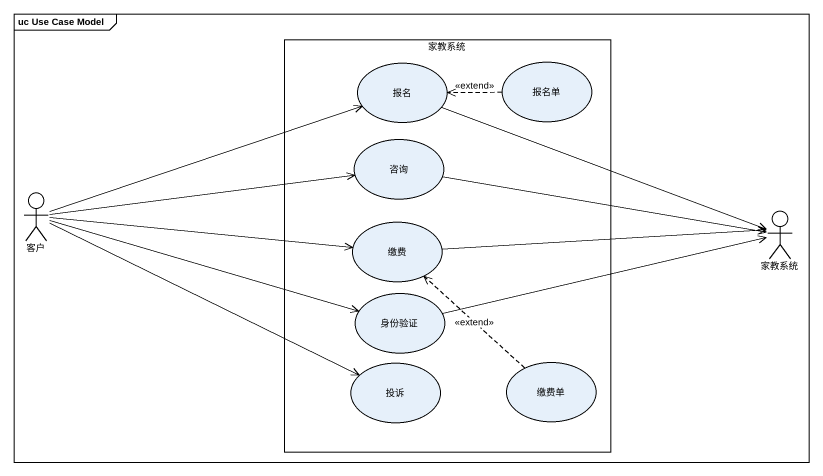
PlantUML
@startuml
mainframe uc Use Case Model
rectangle 家教系统 {
  usecase 报名
  usecase 报名单
  usecase 咨询
  usecase 缴费
  usecase 身份验证
  usecase 投诉
  usecase 缴费单
}
actor 客户
actor "家教系统" as 家教系统_2
报名单 .left.> 报名 : <<extend>>
客户 -right-> 报名
客户 -right-> 咨询
客户 -right-> 缴费
客户 -right-> 身份验证
客户 -right-> 投诉
家教系统_2 <-left- 报名
家教系统_2 <-left- 咨询
家教系统_2 <-left- 缴费
身份验证 -right-> 家教系统_2
缴费单 .up.> 缴费 : <<extend>>
@enduml
